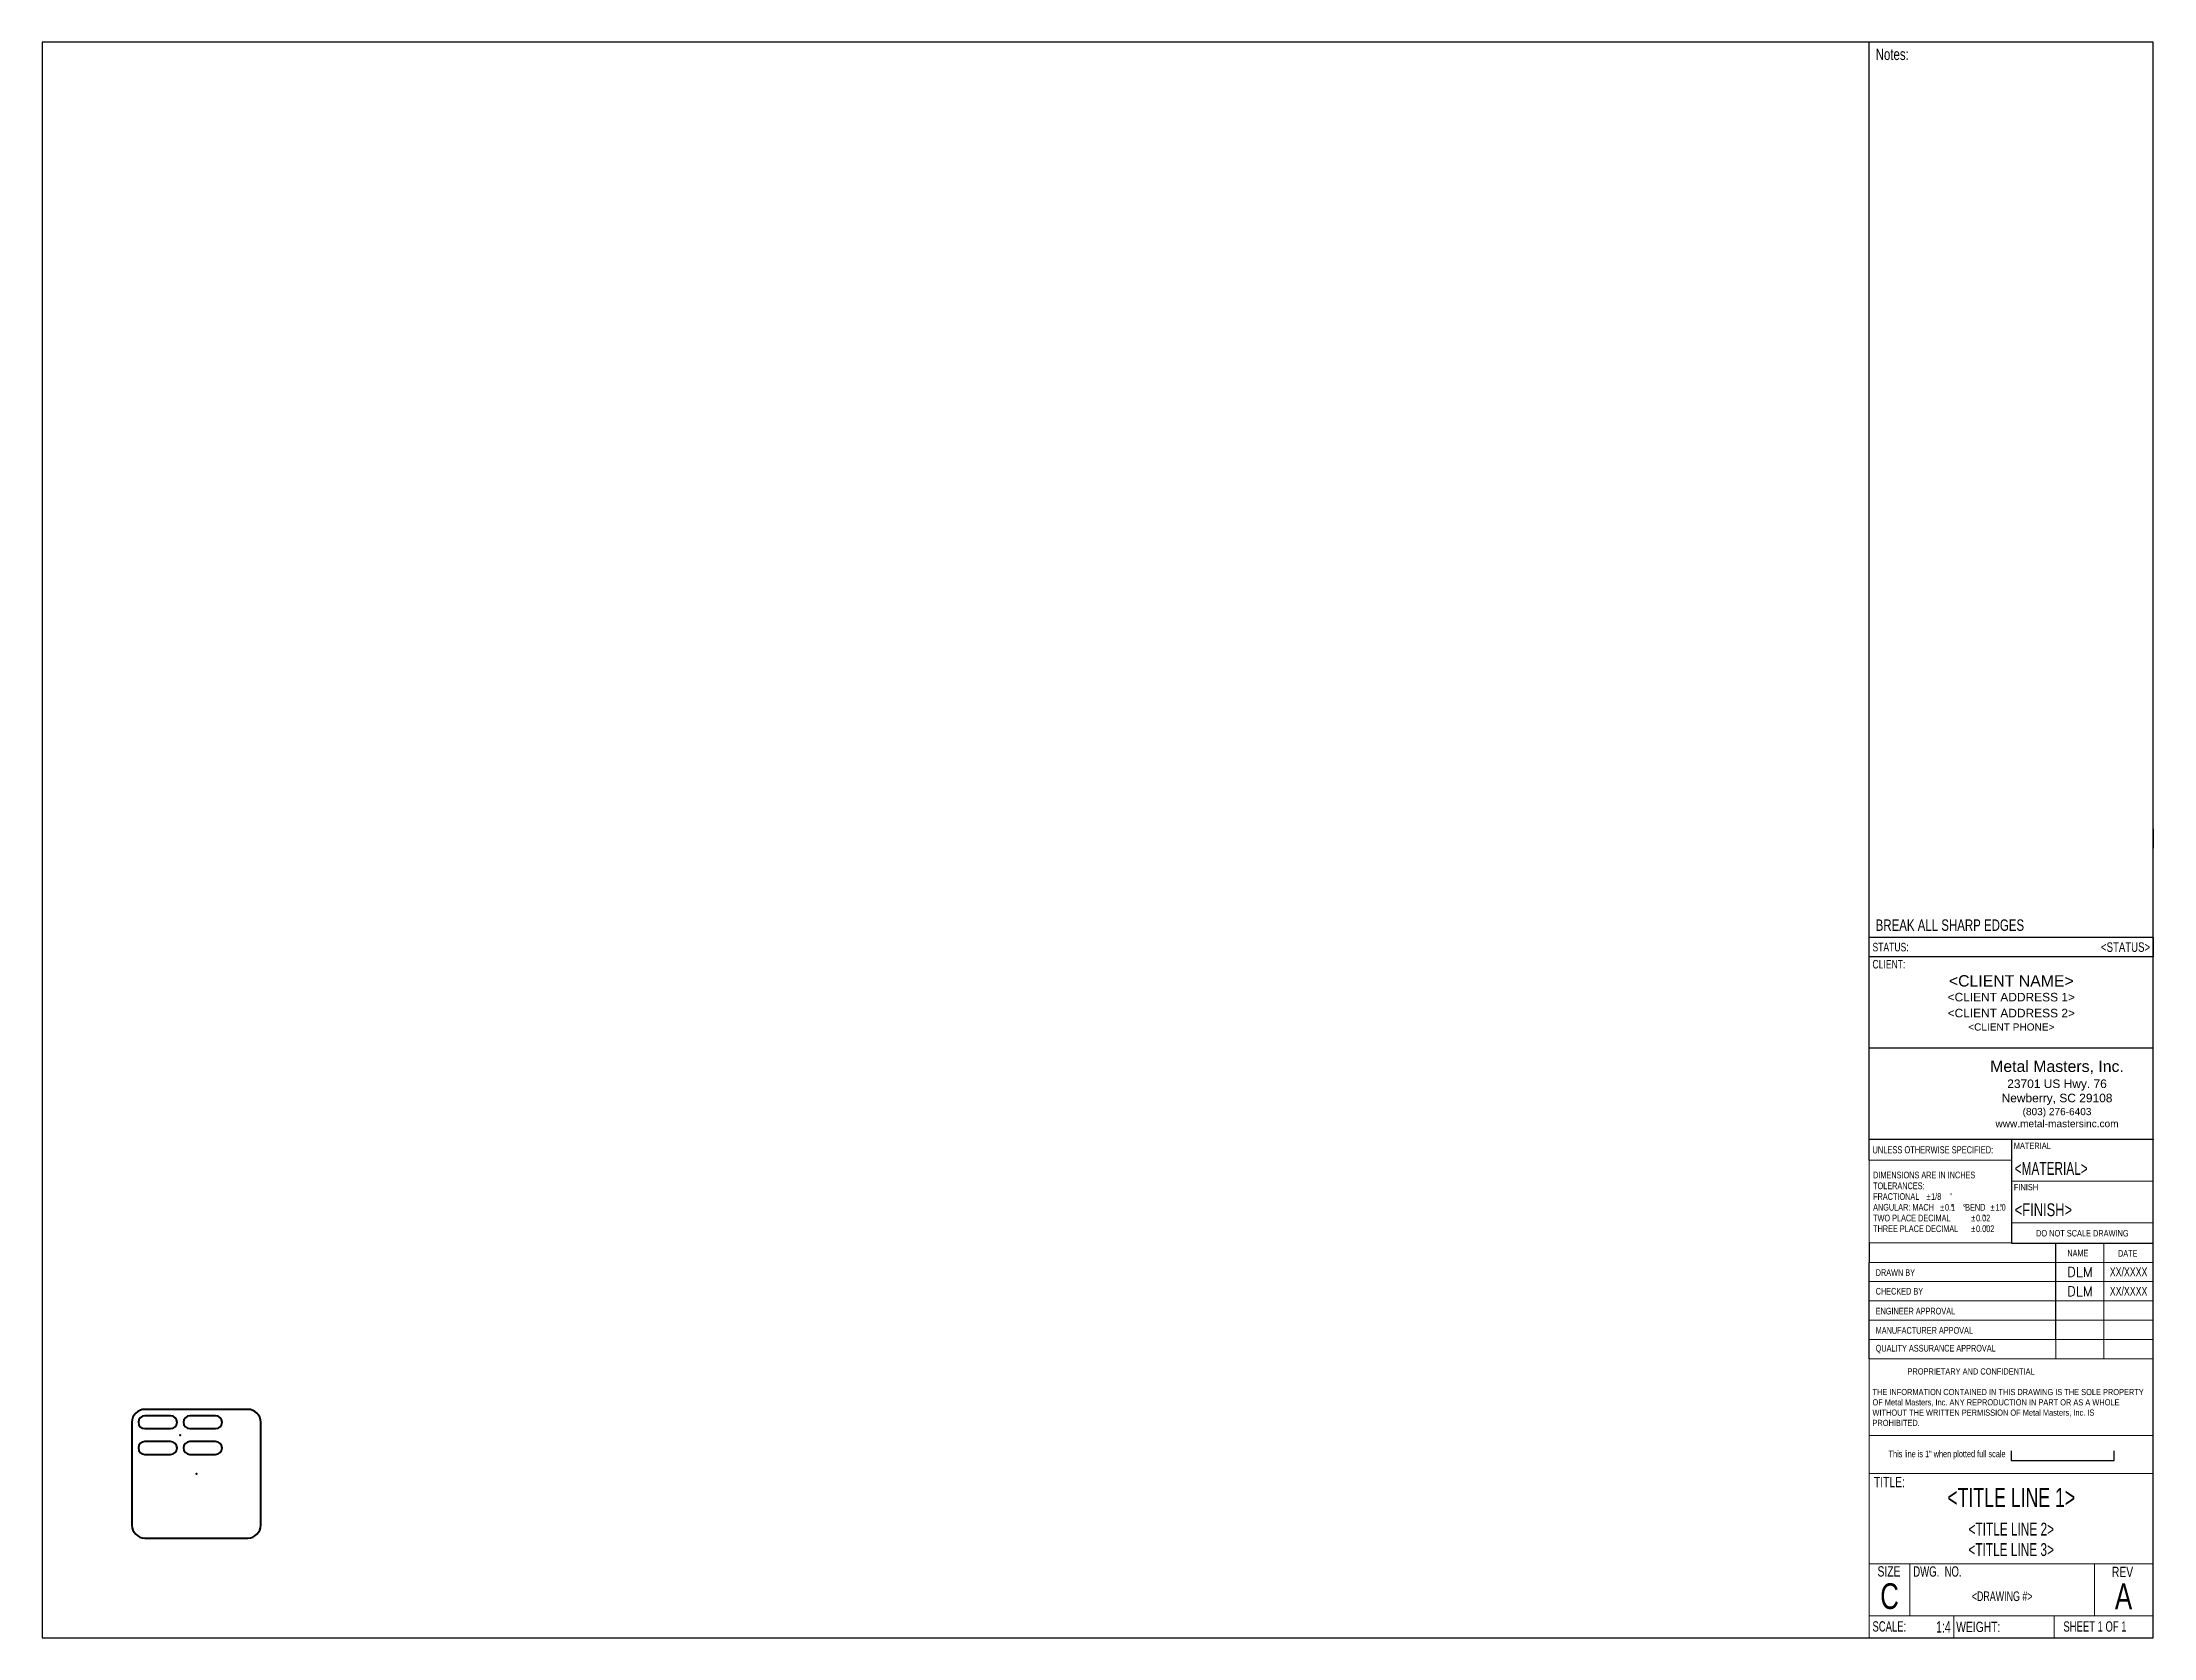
# Paper-space layout 'ANSI C' of a CAD drawing. Header units: inches. Extents: x 0 to 20.5, y 0 to 15.5.
# The model-space entities are those that its viewports show. They can reach past a viewport. Long polylines and large blocks are cut down to what shows.
import ezdxf

# ---------------------------------------------------------------- set-up
doc = ezdxf.new("R2010")
doc.units = ezdxf.units.IN
doc.header["$MEASUREMENT"] = 0
doc.layers.add('Dimension', color=250, linetype='Continuous', lineweight=158)
doc.layers.add('Hidden', color=7, linetype='Continuous')
doc.layers.get('Hidden').off()
doc.styles.add('ROMANS', font='romans.shx')
doc.styles.add('SLDTEXTSTYLE0', font='TXT', dxfattribs={"width": 0.75})
doc.styles.add('SLDTEXTSTYLE1', font='TXT', dxfattribs={"width": 0.6875})
doc.styles.add('SLDTEXTSTYLE2', font='TXT', dxfattribs={"width": 0.694444})
doc.styles.get("Standard").update_dxf_attribs({"font": 'arial.ttf'})

# ---------------------------------------------------------------- blocks, each defined once
blk = doc.blocks.new('Tolerance Specification')
at = {"color": 0, "linetype": 'Continuous', "lineweight": 0, "char_height": 0.065, "attachment_point": 1, "style": 'SLDTEXTSTYLE0'}
for s, insert in [('DIMENSIONS ARE IN INCHES', (0, 0.084)), ('TOLERANCES:', (0, -0.021)), ('FRACTIONAL', (0, -0.125)), ('\\A1;%%P', (0.519, -0.125)), ('\\A1;"', (0.742, -0.125)), ('ANGULAR: MACH', (0, -0.229)), ('TWO PLACE DECIMAL', (0, -0.334)), ('\\A1;%%P  {\\H0.76923x; \\H0.4x; }%%D', (0.651, -0.23)), ('\\pi-0.195,l0.26,t0.26;°', (0.808, -0.23)), ('BEND', (0.894, -0.23)), ('%%P   {\\H0.5x; }"', (0.953, -0.334)), ('%%P  {\\H0.46154x; }%%D', (1.139, -0.23)), ('THREE PLACE DECIMAL', (0, -0.438)), ('%%P    {\\H0.5x; }"', (0.953, -0.438))]:
    blk.add_mtext(s, dxfattribs=dict(at, insert=insert))
at = {"color": 250, "char_height": 0.065, "attachment_point": 1, "style": 'SLDTEXTSTYLE0'}
for s, insert in [('1/8', (0.563, -0.125)), ('0.1', (0.698, -0.23)), ('0.02', (1, -0.334)), ('1.0', (1.189, -0.23)), ('0.002', (1, -0.438))]:
    blk.add_mtext(s, dxfattribs=dict(at, insert=insert))

msp = doc.modelspace()

# ---------------------------------------------------------------- linework, layer by layer
at = {"layer": 'Dimension'}
for p, q in [((1.5, 4.75), (0.5, 4.75)), ((0.5, 4.25), (1.5, 4.25)), ((3.25, 4.75), (2.25, 4.75)), ((2.25, 4.25), (3.25, 4.25)), ((1.5, 3.75), (0.5, 3.75)), ((3.25, 3.75), (2.25, 3.75)), ((0.5, 3.25), (1.5, 3.25)), ((2.25, 3.25), (3.25, 3.25))]:
    msp.add_line(p, q, dxfattribs=at)
msp.add_lwpolyline([(0.5, 0), (4.5, 0, 0.414214), (5, 0.5), (5, 4.5, 0.414214), (4.5, 5), (0.5, 5, 0.414214), (0, 4.5), (0, 0.5, 0.414214)], format="xyb", close=True, dxfattribs=at)
for centre, start, end in [((0.5, 4.5), 90, 270), ((1.5, 4.5), 270, 90), ((2.25, 4.5), 90, 270), ((3.25, 4.5), 270, 90), ((0.5, 3.5), 90, 270), ((1.5, 3.5), 270, 90), ((2.25, 3.5), 90, 270), ((3.25, 3.5), 270, 90)]:
    msp.add_arc(centre, 0.25, start, end, dxfattribs=at)
for p in [(1.875, 4), (2.5, 2.5)]:
    msp.add_point(p, dxfattribs=at)

psp = doc.layouts.new('ANSI C')

# ---------------------------------------------------------------- linework, layer by layer
at = {"color": 250}
for p, q in [((17.742, 6.803), (17.742, 15.5)), ((20.5, 7.857), (20.5, 7.67)), ((20.5, 6.803), (17.742, 6.803)), ((17.742, 6.616), (17.742, 6.803)), ((20.5, 6.803), (20.5, 6.616)), ((20.5, 6.616), (17.742, 6.616)), ((17.742, 5.727), (17.742, 6.616)), ((17.742, 4.839), (17.742, 5.728)), ((18.631, 5.727), (17.742, 5.727)), ((20.5, 5.727), (18.631, 5.727)), ((19.123, 4.839), (17.742, 4.839)), ((17.742, 4.641), (17.742, 4.839)), ((20.5, 4.839), (18.309, 4.839)), ((19.123, 4.839), (19.123, 3.835)), ((17.742, 3.835), (17.741, 3.647)), ((19.123, 3.835), (17.742, 3.837)), ((19.123, 3.835), (20.5, 3.835)), ((19.552, 3.647), (19.552, 3.835)), ((17.741, 2.71), (17.741, 3.647)), ((19.552, 3.46), (19.552, 3.647)), ((19.552, 3.272), (19.552, 3.46)), ((19.552, 3.085), (19.552, 3.272)), ((19.552, 2.897), (19.552, 3.085)), ((19.121, 1.816), (19.121, 1.722)), ((19.121, 1.722), (20.121, 1.722)), ((20.121, 1.722), (20.121, 1.816))]:
    psp.add_line(p, q, dxfattribs=at)
at = {"color": 250, "linetype": 'Continuous', "lineweight": 18}
for p, q in [((20.5, 5.893), (20.5, 7.857)), ((19.123, 4.839), (20.505, 4.839)), ((17.742, 3.835), (17.742, 4.641)), ((19.119, 4.641), (17.742, 4.641)), ((19.123, 4.435), (20.5, 4.435)), ((19.123, 4.031), (20.5, 4.031)), ((20.021, 3.835), (20.021, 2.71)), ((17.741, 3.647), (20.5, 3.647)), ((17.741, 3.46), (20.5, 3.46)), ((17.741, 3.272), (20.5, 3.272)), ((20.5, 3.085), (17.741, 3.085)), ((20.5, 2.897), (17.741, 2.897)), ((19.552, 2.897), (19.552, 2.71)), ((17.741, 2.71), (17.741, 1.964)), ((20.5, 2.71), (17.741, 2.71)), ((17.741, 1.964), (20.5, 1.964)), ((17.741, 1.964), (17.741, 0)), ((17.741, 1.597), (20.5, 1.597)), ((17.741, 0.72), (20.5, 0.72)), ((18.137, 0.72), (18.137, 0.213)), ((19.928, 0.72), (19.928, 0.213)), ((17.741, 0.213), (20.5, 0.213)), ((18.564, 0.213), (18.564, 0)), ((19.536, 0.213), (19.536, 0))]:
    psp.add_line(p, q, dxfattribs=at)
at = {"color": 250}
psp.add_lwpolyline([(0, 0), (20.5, 0), (20.5, 15.5), (0, 15.5)], close=True, dxfattribs=at)

# ---------------------------------------------------------------- block references
at = {"color": 250, "linetype": 'Continuous', "lineweight": 0}
psp.add_blockref('Tolerance Specification', (17.779, 4.444), dxfattribs=at)

# ---------------------------------------------------------------- texts
for s, insert, char_height, attachment_point, style in [('Notes:', (17.804, 15.438), 0.111, 1, 'SLDTEXTSTYLE0'), ('STATUS:', (17.773, 6.709), 0.083, 4, 'SLDTEXTSTYLE0'), ('CLIENT:', (17.773, 6.543), 0.083, 4, 'SLDTEXTSTYLE0'), ('UNLESS OTHERWISE SPECIFIED:', (17.773, 4.74), 0.07, 4, 'SLDTEXTSTYLE0'), ('MATERIAL', (19.145, 4.809), 0.06, 1, 'SLDTEXTSTYLE0'), ('FINISH', (19.146, 4.408), 0.06, 1, 'SLDTEXTSTYLE0'), ('DO NOT SCALE DRAWING', (19.811, 3.961), 0.0625, 2, 'SLDTEXTSTYLE0'), ('NAME', (19.665, 3.769), 0.065, 1, 'SLDTEXTSTYLE0'), ('DATE', (20.157, 3.767), 0.065, 1, 'SLDTEXTSTYLE0'), ('DRAWN BY', (17.804, 3.548), 0.065, 4, 'SLDTEXTSTYLE0'), ('CHECKED BY', (17.804, 3.366), 0.065, 4, 'SLDTEXTSTYLE0'), ('ENGINEER APPROVAL', (17.804, 3.173), 0.065, 4, 'SLDTEXTSTYLE0'), ('QUALITY ASSURANCE APPROVAL', (17.804, 2.804), 0.065, 4, 'SLDTEXTSTYLE0'), ('                 PROPRIETARY AND CONFIDENTIAL\\P\\PTHE INFORMATION CONTAINED IN THIS DRAWING IS THE SOLE PROPERTY \\POF Metal Masters, Inc. ANY REPRODUCTION IN PART OR AS A WHOLE\\PWITHOUT THE WRITTEN PERMISSION OF Metal Masters, Inc. IS \\PPROHIBITED.', (17.773, 2.337), 0.06, 4, 'SLDTEXTSTYLE0'), ('TITLE:', (17.787, 1.563), 0.1, 1, 'SLDTEXTSTYLE0'), ('SIZE', (17.822, 0.695), 0.1, 1, 'SLDTEXTSTYLE0'), ('DWG.  NO.', (18.169, 0.694), 0.1, 1, 'SLDTEXTSTYLE2'), ('REV', (20.098, 0.69), 0.1, 1, 'SLDTEXTSTYLE0'), ('C', (17.939, 0.403), 0.25, 5, 'SLDTEXTSTYLE0'), ('SCALE: ', (17.773, 0.11), 0.1, 4, 'SLDTEXTSTYLE1'), ('WEIGHT:', (18.586, 0.156), 0.1, 1, 'SLDTEXTSTYLE0'), ('SHEET 1 OF 1', (19.627, 0.16), 0.1, 1, 'SLDTEXTSTYLE1')]:
    psp.add_mtext(s, dxfattribs=dict(at, insert=insert, char_height=char_height, attachment_point=attachment_point, style=style))
at = {"color": 250, "style": 'SLDTEXTSTYLE0'}
for s, width, heights, insert, char_height, attachment_point in [('BREAK ALL SHARP EDGES', 1.97715, [0], (17.804, 6.866), 0.111, 7), ('This line is 1" when plotted full scale', 1.06399, [0.264], (17.929, 1.777), 0.065, 4)]:
    psp.add_mtext_dynamic_manual_height_columns(s, width=width, gutter_width=1, heights=heights, dxfattribs=dict(at, insert=insert, char_height=char_height, attachment_point=attachment_point))
at = {"color": 250}
for s, insert, char_height, attachment_point, style in [('<STATUS>', (20.469, 6.709), 0.093, 6, 'SLDTEXTSTYLE0'), ('<MATERIAL>', (19.154, 4.497), 0.125, 7, 'SLDTEXTSTYLE1'), ('<FINISH>', (19.154, 4.094), 0.125, 7, 'SLDTEXTSTYLE0'), ('DLM', (19.787, 3.554), 0.0938, 5, 'ROMANS'), ('XX/XXXX', (20.26, 3.554), 0.085, 5, 'SLDTEXTSTYLE0'), ('DLM', (19.787, 3.366), 0.0938, 5, 'ROMANS'), ('XX/XXXX', (20.26, 3.366), 0.085, 5, 'SLDTEXTSTYLE0'), ('<TITLE LINE 1>', (19.121, 1.363), 0.187, 5, 'SLDTEXTSTYLE1'), ('<TITLE LINE 2>', (19.121, 1.056), 0.125, 5, 'SLDTEXTSTYLE1'), ('<TITLE LINE 3>', (19.12, 0.856), 0.125, 5, 'SLDTEXTSTYLE1'), ('<DRAWING #>', (19.032, 0.403), 0.09375, 5, 'SLDTEXTSTYLE1'), ('A', (20.211, 0.403), 0.25, 5, 'SLDTEXTSTYLE0'), ('1:4', (18.533, 0.106), 0.111, 6, 'SLDTEXTSTYLE1')]:
    psp.add_mtext(s, dxfattribs=dict(at, insert=insert, char_height=char_height, attachment_point=attachment_point, style=style))
at = {"color": 250, "attachment_point": 5}
for s, insert, char_height in [('<CLIENT NAME>', (19.121, 6.381), 0.11), ('<CLIENT ADDRESS 1>', (19.121, 6.223), 0.083), ('<CLIENT ADDRESS 2>', (19.121, 6.068), 0.083), ('<CLIENT PHONE>', (19.121, 5.933), 0.07)]:
    psp.add_mtext(s, dxfattribs=dict(at, insert=insert, char_height=char_height))
at = {"color": 250, "insert": (19.565, 5.283), "char_height": 0.11, "attachment_point": 5}
psp.add_mtext_dynamic_manual_height_columns('Metal Masters, Inc.\\P{\\H0.75455x;23701 US Hwy. 76\\PNewberry, SC 29108\\P\\H0.84337x;(803) 276-6403\\H1.18571x;\\P\\H0.84337x;www.metal-mastersinc.com}', width=1.30116, gutter_width=1, heights=[0], dxfattribs=at)
at = {"color": 250, "linetype": 'Continuous', "lineweight": 0, "insert": (17.804, 2.986), "char_height": 0.065, "width": 0.99125, "attachment_point": 4, "style": 'SLDTEXTSTYLE0'}
psp.add_mtext('MANUFACTURER APPOVAL', dxfattribs=at)

# ---------------------------------------------------------------- viewports
at = {"layer": 'Hidden'}
psp.add_viewport(center=(8.871, 7.75), size=(17.741, 15.5), view_center_point=(31.998, 27.124), view_height=62, dxfattribs=at)

doc.saveas('drawing.dxf')
